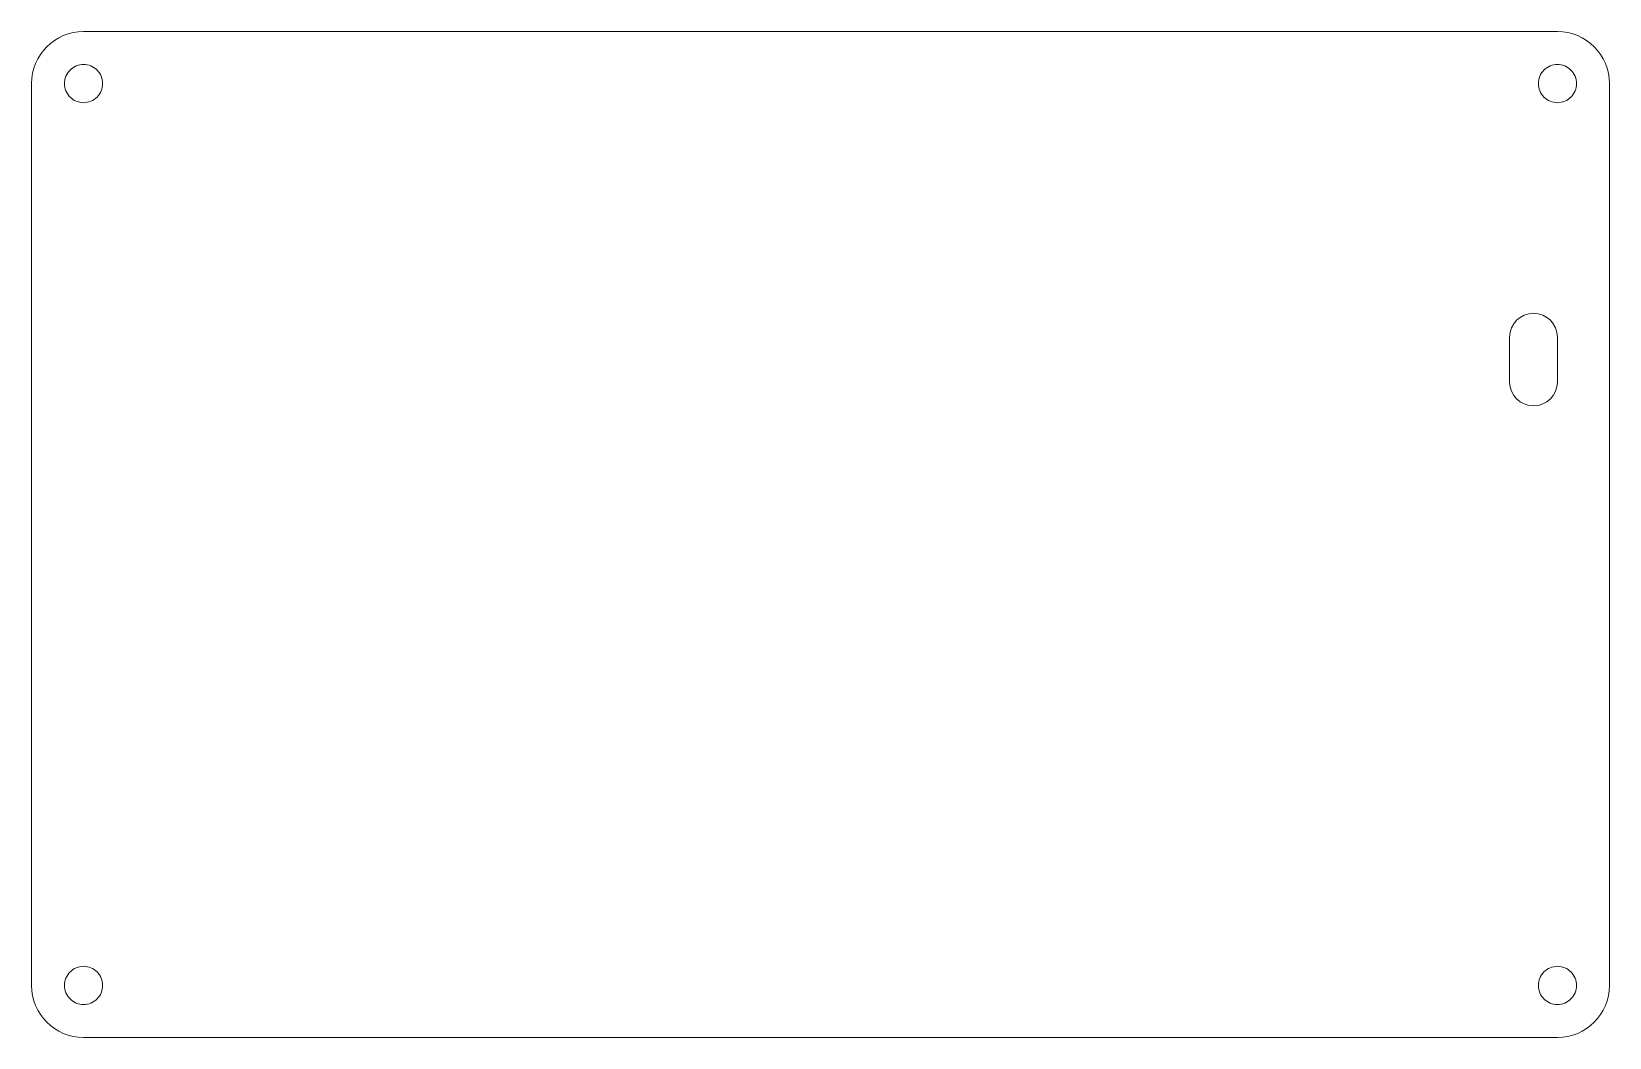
# Model space of a CAD drawing. Header units: millimetres. Extents: x -85 to 6, y -35.3 to 22.8.
import ezdxf

# ---------------------------------------------------------------- set-up
doc = ezdxf.new("R2010")
doc.units = ezdxf.units.MM
doc.header["$LTSCALE"] = 48
doc.layers.add('None', color=7, linetype='Continuous', lineweight=5)

msp = doc.modelspace()

# ---------------------------------------------------------------- linework, layer by layer
at = {"layer": 'None', "color": 7, "linetype": 'Continuous', "lineweight": 5, "transparency": 33554687}
for p, q in [((-81.95, 22.75), (3.05, 22.75)), ((-84.95, 19.75), (-84.95, -32.25)), ((6.05, 19.75), (6.05, -32.25)), ((0.295, 5.13), (0.295, 2.543)), ((3.045, 5.13), (3.045, 2.543)), ((-81.95, -35.25), (3.05, -35.25))]:
    msp.add_line(p, q, dxfattribs=at)
at = {"layer": 'None', "color": 7, "linetype": 'Continuous', "lineweight": 5, "transparency": 33554687, "flags": 128}
for points in [[(-81.172, 18.972), (-81.252, 18.9), (-81.339, 18.835), (-81.431, 18.78), (-81.529, 18.734), (-81.631, 18.697), (-81.735, 18.671), (-81.842, 18.655), (-81.95, 18.65), (-82.058, 18.655), (-82.165, 18.671), (-82.269, 18.697), (-82.371, 18.734), (-82.469, 18.78), (-82.561, 18.835), (-82.648, 18.9), (-82.728, 18.972), (-82.8, 19.052), (-82.865, 19.139), (-82.92, 19.231), (-82.966, 19.329), (-83.003, 19.431), (-83.029, 19.535), (-83.045, 19.642), (-83.05, 19.75), (-83.045, 19.858), (-83.029, 19.965), (-83.003, 20.069), (-82.966, 20.171), (-82.92, 20.269), (-82.865, 20.361), (-82.8, 20.448), (-82.728, 20.528), (-82.648, 20.6), (-82.561, 20.665), (-82.469, 20.72), (-82.371, 20.766), (-82.269, 20.803), (-82.165, 20.829), (-82.058, 20.845), (-81.95, 20.85), (-81.842, 20.845), (-81.735, 20.829), (-81.631, 20.803), (-81.529, 20.766), (-81.431, 20.72), (-81.339, 20.665), (-81.252, 20.6), (-81.172, 20.528), (-81.1, 20.448), (-81.035, 20.361), (-80.98, 20.269), (-80.934, 20.171), (-80.897, 20.069), (-80.871, 19.965), (-80.855, 19.858), (-80.85, 19.75), (-80.855, 19.642), (-80.871, 19.535), (-80.897, 19.431), (-80.934, 19.329), (-80.98, 19.231), (-81.035, 19.139), (-81.1, 19.052)], [(3.828, 18.972), (3.748, 18.9), (3.661, 18.835), (3.569, 18.78), (3.471, 18.734), (3.369, 18.697), (3.265, 18.671), (3.158, 18.655), (3.05, 18.65), (2.942, 18.655), (2.835, 18.671), (2.731, 18.697), (2.629, 18.734), (2.531, 18.78), (2.439, 18.835), (2.352, 18.9), (2.272, 18.972), (2.2, 19.052), (2.135, 19.139), (2.08, 19.231), (2.034, 19.329), (1.997, 19.431), (1.971, 19.535), (1.955, 19.642), (1.95, 19.75), (1.955, 19.858), (1.971, 19.965), (1.997, 20.069), (2.034, 20.171), (2.08, 20.269), (2.135, 20.361), (2.2, 20.448), (2.272, 20.528), (2.352, 20.6), (2.439, 20.665), (2.531, 20.72), (2.629, 20.766), (2.731, 20.803), (2.835, 20.829), (2.942, 20.845), (3.05, 20.85), (3.158, 20.845), (3.265, 20.829), (3.369, 20.803), (3.471, 20.766), (3.569, 20.72), (3.661, 20.665), (3.748, 20.6), (3.828, 20.528), (3.9, 20.448), (3.965, 20.361), (4.02, 20.269), (4.066, 20.171), (4.103, 20.069), (4.129, 19.965), (4.145, 19.858), (4.15, 19.75), (4.145, 19.642), (4.129, 19.535), (4.103, 19.431), (4.066, 19.329), (4.02, 19.231), (3.965, 19.139), (3.9, 19.052)], [(-81.172, -33.028), (-81.252, -33.1), (-81.339, -33.165), (-81.431, -33.22), (-81.529, -33.266), (-81.631, -33.303), (-81.735, -33.329), (-81.842, -33.345), (-81.95, -33.35), (-82.058, -33.345), (-82.165, -33.329), (-82.269, -33.303), (-82.371, -33.266), (-82.469, -33.22), (-82.561, -33.165), (-82.648, -33.1), (-82.728, -33.028), (-82.8, -32.948), (-82.865, -32.861), (-82.92, -32.769), (-82.966, -32.671), (-83.003, -32.569), (-83.029, -32.465), (-83.045, -32.358), (-83.05, -32.25), (-83.045, -32.142), (-83.029, -32.035), (-83.003, -31.931), (-82.966, -31.829), (-82.92, -31.731), (-82.865, -31.639), (-82.8, -31.552), (-82.728, -31.472), (-82.648, -31.4), (-82.561, -31.335), (-82.469, -31.28), (-82.371, -31.234), (-82.269, -31.197), (-82.165, -31.171), (-82.058, -31.155), (-81.95, -31.15), (-81.842, -31.155), (-81.735, -31.171), (-81.631, -31.197), (-81.529, -31.234), (-81.431, -31.28), (-81.339, -31.335), (-81.252, -31.4), (-81.172, -31.472), (-81.1, -31.552), (-81.035, -31.639), (-80.98, -31.731), (-80.934, -31.829), (-80.897, -31.931), (-80.871, -32.035), (-80.855, -32.142), (-80.85, -32.25), (-80.855, -32.358), (-80.871, -32.465), (-80.897, -32.569), (-80.934, -32.671), (-80.98, -32.769), (-81.035, -32.861), (-81.1, -32.948)], [(3.828, -33.028), (3.748, -33.1), (3.661, -33.165), (3.569, -33.22), (3.471, -33.266), (3.369, -33.303), (3.265, -33.329), (3.158, -33.345), (3.05, -33.35), (2.942, -33.345), (2.835, -33.329), (2.731, -33.303), (2.629, -33.266), (2.531, -33.22), (2.439, -33.165), (2.352, -33.1), (2.272, -33.028), (2.2, -32.948), (2.135, -32.861), (2.08, -32.769), (2.034, -32.671), (1.997, -32.569), (1.971, -32.465), (1.955, -32.358), (1.95, -32.25), (1.955, -32.142), (1.971, -32.035), (1.997, -31.931), (2.034, -31.829), (2.08, -31.731), (2.135, -31.639), (2.2, -31.552), (2.272, -31.472), (2.352, -31.4), (2.439, -31.335), (2.531, -31.28), (2.629, -31.234), (2.731, -31.197), (2.835, -31.171), (2.942, -31.155), (3.05, -31.15), (3.158, -31.155), (3.265, -31.171), (3.369, -31.197), (3.471, -31.234), (3.569, -31.28), (3.661, -31.335), (3.748, -31.4), (3.828, -31.472), (3.9, -31.552), (3.965, -31.639), (4.02, -31.731), (4.066, -31.829), (4.103, -31.931), (4.129, -32.035), (4.145, -32.142), (4.15, -32.25), (4.145, -32.358), (4.129, -32.465), (4.103, -32.569), (4.066, -32.671), (4.02, -32.769), (3.965, -32.861), (3.9, -32.948)]]:
    msp.add_lwpolyline(points, close=True, dxfattribs=at)
at = {"layer": 'None', "color": 7, "linetype": 'Continuous', "lineweight": 5, "transparency": 33554687}
for centre, radius, start, end in [((-81.95, 19.75), 3, 90, 180), ((3.05, 19.75), 3, 0, 90), ((1.67, 5.13), 1.375, 0, 180), ((1.67, 2.543), 1.375, 180, 0), ((-81.95, -32.25), 3, 180, 270), ((3.05, -32.25), 3, 270, 0)]:
    msp.add_arc(centre, radius, start, end, dxfattribs=at)

doc.saveas('drawing.dxf')
